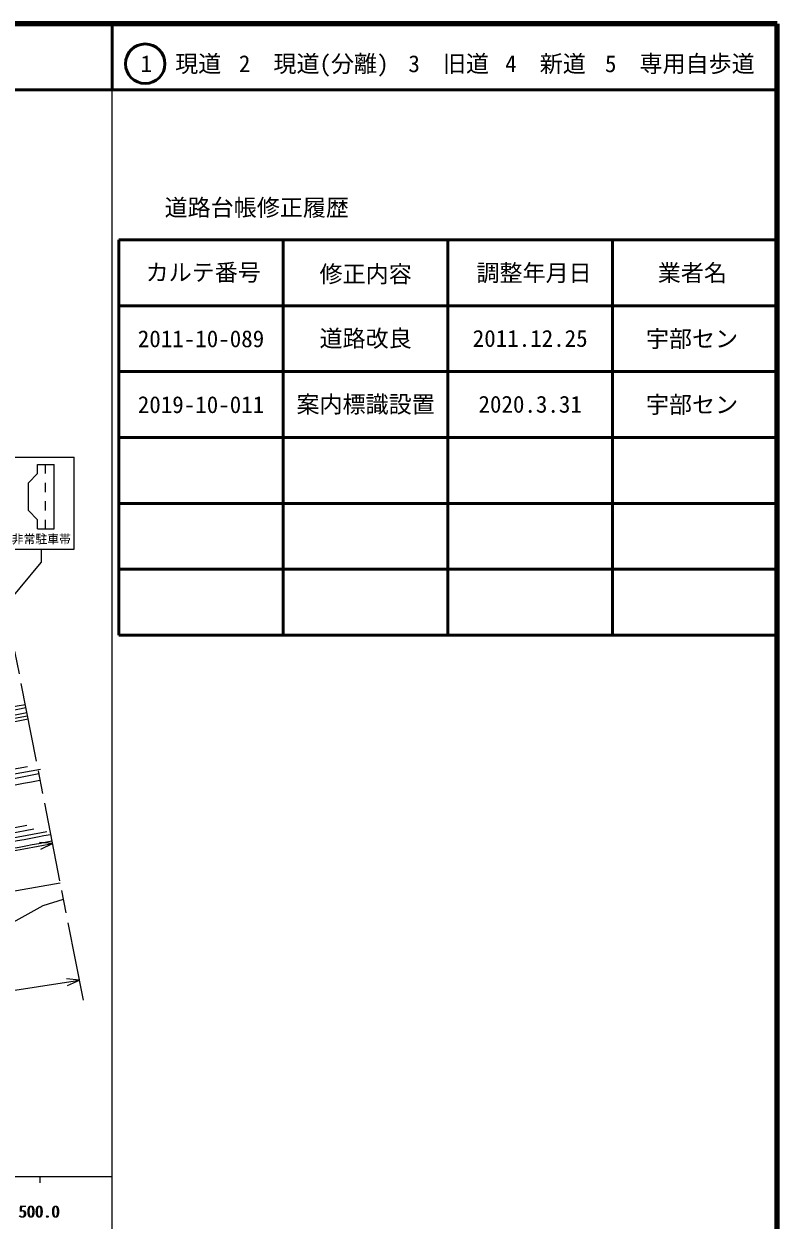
# Model space of a CAD drawing. Units: millimetres, scale not verified. Extents: x 40000 to 680000, y 20000 to 380000.
# Drawn here: x 565602 to 680000, y 198357 to 380000 of the extents above; entities that cross this region are included whole.
import ezdxf
from ezdxf.enums import TextEntityAlignment as Align

# ---------------------------------------------------------------- set-up
doc = ezdxf.new("R2010")
doc.units = ezdxf.units.MM
doc.header["$LTSCALE"] = 1000
doc.linetypes.add('CHAIN', pattern=[18.5, 12, -1.5, 3.5, -1.5])
for name, color, linetype, lineweight in [('M-BGD', 7, 'Continuous', 25), ('M-BMK', 2, 'CHAIN', 13), ('M-STR-HTXT', 7, 'Continuous', 13), ('M-STR-STRC', 7, 'Continuous', 25), ('M-TTL', 2, 'Continuous', 140), ('M-TTL-BAND', 7, 'Continuous', 25), ('M-TTL-FRAM', 2, 'Continuous', 50), ('M-TTL-LINE', 7, 'Continuous', 50)]:
    doc.layers.add(name, color=color, linetype=linetype, lineweight=lineweight)
doc.layers.add('M-TTL-TXT', color=7, linetype='Continuous')
doc.styles.add('ＭＳ ゴシック', font='')
doc.styles.get('ＭＳ ゴシック').set_extended_font_data('MS Gothic')

msp = doc.modelspace()

# ---------------------------------------------------------------- linework, layer by layer
at = {"layer": 'M-BGD'}
for p, q in [((566042, 275433), (566060, 275436)), ((566147, 267177), (562429, 266525)), ((568137, 266759), (560701, 265456)), ((567879, 266162), (567845, 266157)), ((568036, 265175), (568071, 265180)), ((566051, 258274), (564200, 257926)), ((569106, 257314), (561701, 255923)), ((567116, 257707), (563413, 257012)), ((569688, 256937), (569638, 256930)), ((569829, 255948), (569881, 255955)), ((556632, 247000), (571131, 249578))]:
    msp.add_line(p, q, dxfattribs=at)
for points in [[(526176, 268209), (528174, 268497), (530179, 268791), (532184, 269091), (534188, 269395), (536191, 269704), (538194, 270018), (540195, 270338), (542196, 270662), (544196, 270991), (546195, 271325), (548193, 271665), (550191, 272009), (552187, 272358), (554183, 272712), (556178, 273072), (558172, 273436), (560165, 273805), (562157, 274179), (564148, 274558), (566153, 274946), (566156, 274946)], [(526247, 267714), (528246, 268002), (530253, 268297), (532259, 268596), (534264, 268901), (536268, 269210), (538272, 269525), (540275, 269844), (542277, 270168), (544278, 270498), (546278, 270832), (548278, 271172), (550276, 271516), (552274, 271866), (554271, 272220), (556267, 272580), (558262, 272944), (560256, 273314), (562250, 273688), (564242, 274067), (566233, 274452), (566253, 274454)], [(562362, 242940), (564419, 243863), (568501, 246133), (571619, 247090)]]:
    msp.add_lwpolyline(points, dxfattribs=at)
for radius, start, end in [(809000, 278.13232, 280.99764), (809500, 278.13232, 280.9977), (810250, 278.13232, 280.99653), (819700, 278.13233, 280.99653), (820700, 278.13234, 280.99653), (829100, 278.74851, 280.99653), (830100, 278.77556, 280.99653)]:
    msp.add_arc((411488, 1070806), radius, start, end, dxfattribs=at)
at = {"layer": 'M-BMK'}
msp.add_line((574630, 231742), (553642, 338753), dxfattribs=at)
at = {"layer": 'M-STR-HTXT'}
for p, q in [((569957, 255566), (567962, 255705)), ((568159, 254689), (569957, 255566)), ((508303, 224673), (574036, 234766)), ((574036, 234766), (572048, 234984)), ((572205, 233961), (574036, 234766))]:
    msp.add_line(p, q, dxfattribs=at)
msp.add_arc((411487, 1070807), 830500, 271.15797, 281.00022, dxfattribs=at)
at = {"layer": 'M-STR-STRC'}
for p, q in [((563242, 314215), (573242, 314215)), ((567651, 311715), (567651, 313115)), ((567651, 313115), (570206, 313115)), ((568897, 311715), (568897, 313115)), ((570206, 303315), (570206, 313115)), ((573242, 300215), (573242, 314215)), ((567651, 311715), (566278, 310315)), ((566278, 306115), (566278, 310315)), ((568897, 308915), (568897, 310315)), ((568897, 306115), (568897, 307515)), ((566278, 306115), (567651, 304715)), ((567651, 303315), (567651, 304715)), ((568897, 303315), (568897, 304715)), ((567651, 303315), (570206, 303315)), ((563242, 300215), (573242, 300215)), ((568242, 300215), (568242, 298215)), ((561813, 290519), (568242, 298215))]:
    msp.add_line(p, q, dxfattribs=at)
at = {"layer": 'M-TTL'}
for p, q in [((680000, 380000), (40000, 380000)), ((680000, 20000), (680000, 380000))]:
    msp.add_line(p, q, dxfattribs=at)
at = {"layer": 'M-TTL-BAND'}
for p, q in [((579000, 20000), (579000, 370000)), ((40000, 205000), (579000, 205000)), ((568000, 205000), (568000, 204000))]:
    msp.add_line(p, q, dxfattribs=at)
at = {"layer": 'M-TTL-FRAM'}
for p, q in [((580000, 347197), (580000, 287197)), ((580000, 347197), (680000, 347197)), ((580000, 287197), (680000, 287197))]:
    msp.add_line(p, q, dxfattribs=at)
at = {"layer": 'M-TTL-LINE'}
for p, q in [((579000, 380000), (579000, 370000)), ((40000, 370000), (680000, 370000)), ((605000, 347197), (605000, 287197)), ((630000, 347197), (630000, 287197)), ((655000, 347197), (655000, 287197)), ((580000, 337197), (680000, 337197)), ((580000, 327197), (680000, 327197)), ((580000, 317197), (680000, 317197)), ((580000, 307197), (680000, 307197)), ((580000, 297197), (680000, 297197))]:
    msp.add_line(p, q, dxfattribs=at)
msp.add_circle((584031, 373958), 3000, dxfattribs=at)

# ---------------------------------------------------------------- texts
at = {"layer": 'M-STR-STRC', "style": 'ＭＳ ゴシック'}
msp.add_text('非常駐車帯', height=1320, dxfattribs=at).set_placement((568242, 301765), align=Align.MIDDLE_CENTER)
at = {"layer": 'M-TTL-BAND', "style": 'ＭＳ ゴシック'}
for p in [(567844, 198195), (568000, 198195)]:
    msp.add_text('500.0', height=1833, dxfattribs=at).set_placement(p, align=Align.BOTTOM_CENTER)
at = {"layer": 'M-TTL-TXT', "style": 'ＭＳ ゴシック'}
for s, p in [('1\u3000現道', (589448, 373958)), ('2\u3000現道(分離)', (609619, 373958)), ('3\u3000旧道', (630121, 373958)), ('4\u3000新道', (644824, 373958)), ('5\u3000専用自歩道', (665228, 373958)), ('道路台帳修正履歴', (600968, 352113)), ('カルテ番号', (592839, 342277)), ('修正内容', (617509, 342023)), ('調整年月日', (643089, 342197)), ('業者名', (667134, 342197)), ('2011-10-089', (592500, 332189)), ('道路改良', (617500, 332245)), ('2011.12.25', (642500, 332245)), ('宇部セン', (667077, 332189)), ('2019-10-011', (592500, 322189)), ('案内標識設置', (617500, 322245)), ('2020.3.31', (642500, 322245)), ('宇部セン', (667077, 322189))]:
    msp.add_text(s, height=2566, dxfattribs=at).set_placement(p, align=Align.MIDDLE_CENTER)

doc.saveas('drawing.dxf')
